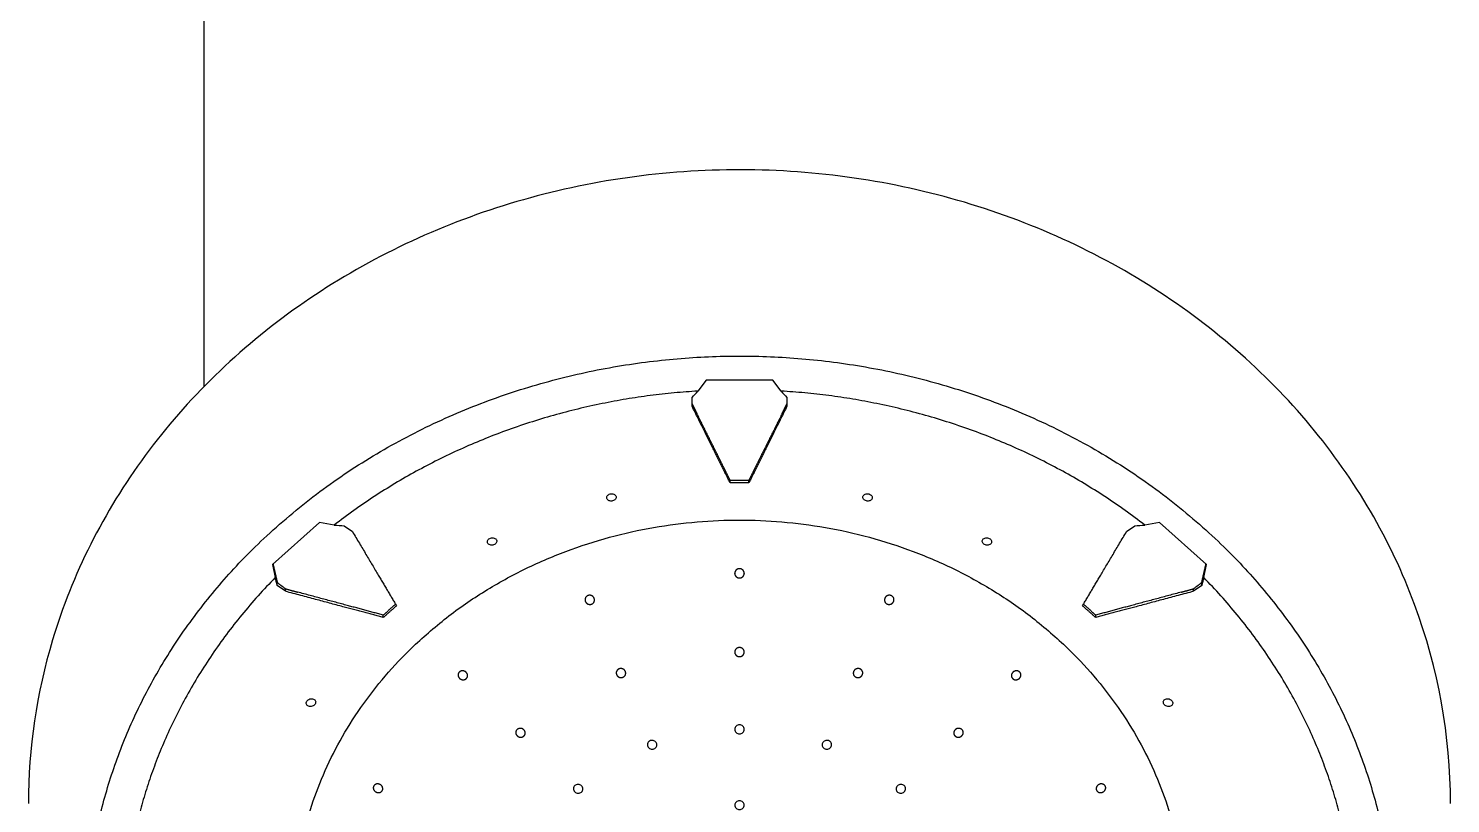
# Model space of a CAD drawing. Header units: millimetres. Extents: x 577 to 7172, y 252 to 2707.
# Drawn here: x 1041.9 to 1116.9, y 1401.3 to 1442.2 of the extents above; entities that cross this region are included whole.
import ezdxf

# ---------------------------------------------------------------- set-up
doc = ezdxf.new("R2010")
doc.units = ezdxf.units.MM
doc.header["$MEASUREMENT"] = 0
doc.layers.add('외형선(ISO)', color=7, linetype='Continuous', lineweight=30)

msp = doc.modelspace()

# ---------------------------------------------------------------- linework, layer by layer
at = {"layer": '외형선(ISO)'}
for p, q in [((1051.114, 1423.33), (1051.114, 1631.086)), ((1077.599, 1423.67), (1077.16, 1423.091)), ((1081.112, 1423.67), (1077.599, 1423.67)), ((1081.551, 1423.091), (1081.112, 1423.67)), ((1076.855, 1422.281), (1076.855, 1422.744)), ((1081.855, 1422.744), (1081.855, 1422.281)), ((1078.861, 1418.253), (1078.861, 1418.382)), ((1079.849, 1418.253), (1079.849, 1418.382)), ((1057.209, 1416.154), (1054.725, 1413.943)), ((1057.979, 1416.021), (1057.209, 1416.154)), ((1101.501, 1416.154), (1100.731, 1416.021)), ((1103.985, 1413.943), (1101.501, 1416.154)), ((1058.513, 1415.983), (1058.942, 1415.678)), ((1099.768, 1415.678), (1100.197, 1415.983)), ((1054.725, 1413.943), (1054.874, 1413.258)), ((1103.836, 1413.258), (1103.985, 1413.943)), ((1054.978, 1412.837), (1054.978, 1412.996)), ((1055.407, 1412.531), (1054.978, 1412.837)), ((1055.407, 1412.531), (1055.407, 1412.668)), ((1103.733, 1412.837), (1103.304, 1412.531)), ((1103.304, 1412.531), (1103.304, 1412.668)), ((1103.733, 1412.837), (1103.733, 1412.996)), ((1060.568, 1411.146), (1060.568, 1411.274)), ((1098.143, 1411.146), (1098.143, 1411.274))]:
    msp.add_line(p, q, dxfattribs=at)
for points, knots in [([(1116.855, 1401.336), (1116.855, 1404.896), (1116.212, 1408.455), (1113.704, 1415.215), (1111.839, 1418.414), (1107.074, 1424.132), (1104.172, 1426.649), (1097.626, 1430.746), (1093.981, 1432.323), (1086.315, 1434.376), (1082.296, 1434.851), (1074.293, 1434.649), (1070.309, 1433.972), (1062.782, 1431.534), (1059.24, 1429.773), (1052.957, 1425.346), (1050.217, 1422.681), (1045.821, 1416.717), (1044.163, 1413.421), (1042.285, 1407.161), (1041.855, 1404.249), (1041.855, 1401.336)], [0, 0, 0, 0, 0.318891, 0.318891, 0.638104, 0.638104, 0.957979, 0.957979, 1.278405, 1.278405, 1.599119, 1.599119, 1.919907, 1.919907, 2.240588, 2.240588, 2.560934, 2.560934, 2.880689, 2.880689, 3.141592, 3.141592, 3.141592, 3.141592]), ([(1072.353, 1417.496), (1072.357, 1417.522), (1072.368, 1417.546), (1072.399, 1417.589), (1072.421, 1417.61), (1072.474, 1417.643), (1072.505, 1417.656), (1072.567, 1417.67), (1072.601, 1417.673), (1072.668, 1417.669), (1072.7, 1417.661), (1072.754, 1417.638), (1072.78, 1417.621), (1072.821, 1417.582), (1072.835, 1417.558), (1072.85, 1417.513), (1072.853, 1417.488), (1072.849, 1417.463)], [-0.14356475, -0.14356475, -0.14356475, -0.14356475, -0.13401922, -0.13401922, -0.12446629, -0.12446629, -0.11491335, -0.11491335, -0.10536041, -0.10536041, -0.09580747, -0.09580747, -0.08604598, -0.08604598, -0.07628449, -0.07628449, -0.06677387, -0.06677387, -0.06677387, -0.06677387]), ([(1086.308, 1417.356), (1086.308, 1417.356), (1086.307, 1417.355), (1086.286, 1417.335), (1086.26, 1417.319), (1086.206, 1417.298), (1086.174, 1417.29), (1086.109, 1417.286), (1086.075, 1417.289), (1086.015, 1417.304), (1085.985, 1417.316), (1085.932, 1417.348), (1085.911, 1417.368), (1085.879, 1417.41), (1085.867, 1417.435), (1085.858, 1417.486), (1085.86, 1417.512), (1085.868, 1417.535), (1085.876, 1417.558), (1085.89, 1417.582), (1085.911, 1417.602), (1085.911, 1417.602), (1085.912, 1417.603)], [-0.06677387, -0.06677387, -0.06677387, -0.06677387, -0.06655234, -0.06655234, -0.05682019, -0.05682019, -0.04748122, -0.04748122, -0.03814224, -0.03814224, -0.02880327, -0.02880327, -0.0194643, -0.0194643, -0.00973215, -0.00973215, 0, 0, 0, 0.00976149, 0.00976149, 0.00997746, 0.00997746, 0.00997746, 0.00997746]), ([(1085.912, 1417.603), (1085.932, 1417.622), (1085.957, 1417.638), (1086.011, 1417.661), (1086.043, 1417.669), (1086.11, 1417.673), (1086.144, 1417.67), (1086.205, 1417.656), (1086.236, 1417.643), (1086.289, 1417.61), (1086.312, 1417.589), (1086.343, 1417.546), (1086.354, 1417.52), (1086.362, 1417.469), (1086.359, 1417.443), (1086.343, 1417.398), (1086.328, 1417.375), (1086.308, 1417.356)], [-0.14356475, -0.14356475, -0.14356475, -0.14356475, -0.13401922, -0.13401922, -0.12446629, -0.12446629, -0.11491335, -0.11491335, -0.10536041, -0.10536041, -0.09580747, -0.09580747, -0.08604598, -0.08604598, -0.07628449, -0.07628449, -0.06677387, -0.06677387, -0.06677387, -0.06677387]), ([(1072.849, 1417.463), (1072.848, 1417.462), (1072.848, 1417.461), (1072.844, 1417.435), (1072.832, 1417.41), (1072.8, 1417.368), (1072.778, 1417.348), (1072.726, 1417.316), (1072.695, 1417.304), (1072.635, 1417.289), (1072.602, 1417.286), (1072.537, 1417.29), (1072.505, 1417.298), (1072.451, 1417.319), (1072.424, 1417.335), (1072.383, 1417.374), (1072.368, 1417.397), (1072.36, 1417.42), (1072.351, 1417.443), (1072.348, 1417.469), (1072.353, 1417.495), (1072.353, 1417.496), (1072.353, 1417.496)], [-0.06677387, -0.06677387, -0.06677387, -0.06677387, -0.06655234, -0.06655234, -0.05682019, -0.05682019, -0.04748122, -0.04748122, -0.03814224, -0.03814224, -0.02880327, -0.02880327, -0.0194643, -0.0194643, -0.00973215, -0.00973215, 0, 0, 0, 0.00976149, 0.00976149, 0.00997746, 0.00997746, 0.00997746, 0.00997746]), ([(1066.059, 1415.118), (1066.054, 1415.143), (1066.057, 1415.17), (1066.073, 1415.218), (1066.087, 1415.243), (1066.128, 1415.287), (1066.154, 1415.306), (1066.209, 1415.335), (1066.241, 1415.346), (1066.308, 1415.356), (1066.342, 1415.356), (1066.403, 1415.347), (1066.434, 1415.337), (1066.487, 1415.308), (1066.509, 1415.289), (1066.539, 1415.249), (1066.55, 1415.225), (1066.554, 1415.2)], [-0.14356475, -0.14356475, -0.14356475, -0.14356475, -0.13401922, -0.13401922, -0.12446629, -0.12446629, -0.11491335, -0.11491335, -0.10536041, -0.10536041, -0.09580747, -0.09580747, -0.08604598, -0.08604598, -0.07628449, -0.07628449, -0.06677387, -0.06677387, -0.06677387, -0.06677387]), ([(1092.556, 1414.995), (1092.556, 1414.995), (1092.555, 1414.994), (1092.528, 1414.98), (1092.497, 1414.971), (1092.436, 1414.962), (1092.403, 1414.963), (1092.338, 1414.974), (1092.306, 1414.985), (1092.252, 1415.012), (1092.227, 1415.031), (1092.186, 1415.074), (1092.172, 1415.098), (1092.155, 1415.146), (1092.152, 1415.173), (1092.16, 1415.224), (1092.171, 1415.249), (1092.187, 1415.269), (1092.202, 1415.289), (1092.224, 1415.308), (1092.251, 1415.323), (1092.251, 1415.323), (1092.252, 1415.324)], [-0.06677387, -0.06677387, -0.06677387, -0.06677387, -0.06655234, -0.06655234, -0.05682019, -0.05682019, -0.04748122, -0.04748122, -0.03814224, -0.03814224, -0.02880327, -0.02880327, -0.0194643, -0.0194643, -0.00973215, -0.00973215, 0, 0, 0, 0.00976149, 0.00976149, 0.00997746, 0.00997746, 0.00997746, 0.00997746]), ([(1092.252, 1415.324), (1092.278, 1415.338), (1092.308, 1415.347), (1092.369, 1415.356), (1092.403, 1415.356), (1092.469, 1415.346), (1092.502, 1415.335), (1092.557, 1415.306), (1092.583, 1415.287), (1092.624, 1415.243), (1092.638, 1415.218), (1092.654, 1415.169), (1092.656, 1415.142), (1092.647, 1415.091), (1092.635, 1415.067), (1092.604, 1415.027), (1092.582, 1415.009), (1092.556, 1414.995)], [-0.14356475, -0.14356475, -0.14356475, -0.14356475, -0.13401922, -0.13401922, -0.12446629, -0.12446629, -0.11491335, -0.11491335, -0.10536041, -0.10536041, -0.09580747, -0.09580747, -0.08604598, -0.08604598, -0.07628449, -0.07628449, -0.06677387, -0.06677387, -0.06677387, -0.06677387]), ([(1066.554, 1415.2), (1066.554, 1415.2), (1066.554, 1415.199), (1066.559, 1415.173), (1066.556, 1415.146), (1066.539, 1415.098), (1066.524, 1415.074), (1066.484, 1415.031), (1066.458, 1415.012), (1066.404, 1414.985), (1066.373, 1414.974), (1066.308, 1414.963), (1066.274, 1414.962), (1066.214, 1414.971), (1066.183, 1414.98), (1066.129, 1415.008), (1066.107, 1415.027), (1066.091, 1415.047), (1066.075, 1415.067), (1066.063, 1415.091), (1066.059, 1415.117), (1066.059, 1415.118), (1066.059, 1415.118)], [-0.06677387, -0.06677387, -0.06677387, -0.06677387, -0.06655234, -0.06655234, -0.05682019, -0.05682019, -0.04748122, -0.04748122, -0.03814224, -0.03814224, -0.02880327, -0.02880327, -0.0194643, -0.0194643, -0.00973215, -0.00973215, 0, 0, 0, 0.00976149, 0.00976149, 0.00997746, 0.00997746, 0.00997746, 0.00997746]), ([(1056.556, 1406.511), (1056.536, 1406.53), (1056.521, 1406.553), (1056.504, 1406.601), (1056.502, 1406.629), (1056.51, 1406.685), (1056.521, 1406.713), (1056.553, 1406.763), (1056.576, 1406.787), (1056.629, 1406.826), (1056.66, 1406.841), (1056.721, 1406.861), (1056.756, 1406.867), (1056.822, 1406.867), (1056.854, 1406.86), (1056.907, 1406.84), (1056.932, 1406.825), (1056.952, 1406.806)], [-0.14356475, -0.14356475, -0.14356475, -0.14356475, -0.13401922, -0.13401922, -0.12446629, -0.12446629, -0.11491335, -0.11491335, -0.10536041, -0.10536041, -0.09580747, -0.09580747, -0.08604598, -0.08604598, -0.07628449, -0.07628449, -0.06677387, -0.06677387, -0.06677387, -0.06677387]), ([(1056.952, 1406.806), (1056.953, 1406.805), (1056.953, 1406.805), (1056.974, 1406.785), (1056.988, 1406.761), (1057.004, 1406.712), (1057.006, 1406.685), (1056.997, 1406.63), (1056.986, 1406.603), (1056.955, 1406.555), (1056.933, 1406.531), (1056.881, 1406.492), (1056.851, 1406.477), (1056.791, 1406.456), (1056.757, 1406.45), (1056.69, 1406.45), (1056.658, 1406.455), (1056.631, 1406.465), (1056.604, 1406.475), (1056.578, 1406.49), (1056.556, 1406.51), (1056.556, 1406.51), (1056.556, 1406.511)], [-0.06677387, -0.06677387, -0.06677387, -0.06677387, -0.06655234, -0.06655234, -0.05682019, -0.05682019, -0.04748122, -0.04748122, -0.03814224, -0.03814224, -0.02880327, -0.02880327, -0.0194643, -0.0194643, -0.00973215, -0.00973215, 0, 0, 0, 0.00976149, 0.00976149, 0.00997746, 0.00997746, 0.00997746, 0.00997746]), ([(1101.989, 1406.45), (1101.989, 1406.45), (1101.988, 1406.45), (1101.954, 1406.45), (1101.92, 1406.456), (1101.86, 1406.477), (1101.83, 1406.492), (1101.778, 1406.531), (1101.756, 1406.555), (1101.725, 1406.603), (1101.713, 1406.63), (1101.705, 1406.685), (1101.707, 1406.712), (1101.722, 1406.761), (1101.737, 1406.785), (1101.777, 1406.824), (1101.803, 1406.84), (1101.83, 1406.85), (1101.857, 1406.86), (1101.889, 1406.867), (1101.923, 1406.867), (1101.923, 1406.867), (1101.924, 1406.867)], [-0.06677387, -0.06677387, -0.06677387, -0.06677387, -0.06655234, -0.06655234, -0.05682019, -0.05682019, -0.04748122, -0.04748122, -0.03814224, -0.03814224, -0.02880327, -0.02880327, -0.0194643, -0.0194643, -0.00973215, -0.00973215, 0, 0, 0, 0.00976149, 0.00976149, 0.00997746, 0.00997746, 0.00997746, 0.00997746]), ([(1101.924, 1406.867), (1101.957, 1406.867), (1101.99, 1406.861), (1102.05, 1406.841), (1102.081, 1406.826), (1102.135, 1406.787), (1102.157, 1406.763), (1102.189, 1406.713), (1102.2, 1406.685), (1102.209, 1406.629), (1102.206, 1406.601), (1102.189, 1406.553), (1102.174, 1406.529), (1102.133, 1406.49), (1102.107, 1406.475), (1102.053, 1406.455), (1102.022, 1406.45), (1101.989, 1406.45)], [-0.14356475, -0.14356475, -0.14356475, -0.14356475, -0.13401922, -0.13401922, -0.12446629, -0.12446629, -0.11491335, -0.11491335, -0.10536041, -0.10536041, -0.09580747, -0.09580747, -0.08604598, -0.08604598, -0.07628449, -0.07628449, -0.06677387, -0.06677387, -0.06677387, -0.06677387]), ([(1079.105, 1405.251), (1079.105, 1405.281), (1079.112, 1405.312), (1079.137, 1405.37), (1079.156, 1405.397), (1079.201, 1405.438), (1079.229, 1405.456), (1079.29, 1405.48), (1079.324, 1405.486), (1079.387, 1405.486), (1079.42, 1405.48), (1079.482, 1405.456), (1079.51, 1405.438), (1079.554, 1405.397), (1079.573, 1405.37), (1079.599, 1405.312), (1079.605, 1405.281), (1079.605, 1405.251), (1079.605, 1405.222), (1079.599, 1405.191), (1079.573, 1405.133), (1079.554, 1405.106), (1079.51, 1405.065), (1079.482, 1405.047), (1079.42, 1405.023), (1079.387, 1405.017), (1079.324, 1405.017), (1079.29, 1405.023), (1079.229, 1405.047), (1079.201, 1405.065), (1079.156, 1405.106), (1079.137, 1405.133), (1079.112, 1405.191), (1079.105, 1405.222), (1079.105, 1405.251)], [0.0755525, 0.0755525, 0.0755525, 0.0755525, 0.0850263, 0.0850263, 0.0945001, 0.0945001, 0.1039145, 0.1039145, 0.1133288, 0.1133288, 0.1227432, 0.1227432, 0.1321576, 0.1321576, 0.1416314, 0.1416314, 0.1511052, 0.1511052, 0.1511052, 0.1605789, 0.1605789, 0.1700527, 0.1700527, 0.1794671, 0.1794671, 0.1888814, 0.1888814, 0.1982958, 0.1982958, 0.2077102, 0.2077102, 0.2171839, 0.2171839, 0.2266577, 0.2266577, 0.2266577, 0.2266577]), ([(1074.519, 1404.351), (1074.507, 1404.378), (1074.5, 1404.41), (1074.5, 1404.472), (1074.507, 1404.503), (1074.531, 1404.557), (1074.55, 1404.583), (1074.597, 1404.626), (1074.625, 1404.643), (1074.683, 1404.665), (1074.717, 1404.671), (1074.783, 1404.669), (1074.817, 1404.662), (1074.875, 1404.639), (1074.903, 1404.621), (1074.95, 1404.576), (1074.969, 1404.549), (1074.981, 1404.521), (1074.993, 1404.494), (1075, 1404.463), (1075, 1404.4), (1074.993, 1404.369), (1074.969, 1404.315), (1074.95, 1404.289), (1074.903, 1404.246), (1074.875, 1404.229), (1074.817, 1404.208), (1074.783, 1404.202), (1074.717, 1404.203), (1074.684, 1404.21), (1074.626, 1404.234), (1074.597, 1404.252), (1074.55, 1404.297), (1074.531, 1404.324), (1074.519, 1404.351)], [0.0755525, 0.0755525, 0.0755525, 0.0755525, 0.0850263, 0.0850263, 0.0945001, 0.0945001, 0.1039145, 0.1039145, 0.1133288, 0.1133288, 0.1227432, 0.1227432, 0.1321576, 0.1321576, 0.1416314, 0.1416314, 0.1511052, 0.1511052, 0.1511052, 0.1605789, 0.1605789, 0.1700527, 0.1700527, 0.1794671, 0.1794671, 0.1888814, 0.1888814, 0.1982958, 0.1982958, 0.2077102, 0.2077102, 0.2171839, 0.2171839, 0.2266577, 0.2266577, 0.2266577, 0.2266577]), ([(1083.73, 1404.521), (1083.742, 1404.549), (1083.76, 1404.576), (1083.807, 1404.621), (1083.836, 1404.639), (1083.894, 1404.662), (1083.927, 1404.669), (1083.994, 1404.671), (1084.027, 1404.665), (1084.085, 1404.643), (1084.114, 1404.626), (1084.161, 1404.583), (1084.179, 1404.557), (1084.203, 1404.503), (1084.211, 1404.472), (1084.211, 1404.41), (1084.204, 1404.378), (1084.192, 1404.351), (1084.18, 1404.324), (1084.161, 1404.297), (1084.114, 1404.252), (1084.085, 1404.234), (1084.027, 1404.21), (1083.994, 1404.203), (1083.927, 1404.202), (1083.894, 1404.208), (1083.836, 1404.229), (1083.807, 1404.246), (1083.76, 1404.289), (1083.742, 1404.315), (1083.718, 1404.369), (1083.711, 1404.4), (1083.711, 1404.463), (1083.718, 1404.494), (1083.73, 1404.521)], [0.0755525, 0.0755525, 0.0755525, 0.0755525, 0.0850263, 0.0850263, 0.0945001, 0.0945001, 0.1039145, 0.1039145, 0.1133289, 0.1133289, 0.1227432, 0.1227432, 0.1321576, 0.1321576, 0.1416314, 0.1416314, 0.1511052, 0.1511052, 0.1511052, 0.1605649, 0.1605649, 0.1700246, 0.1700246, 0.179453, 0.179453, 0.1888814, 0.1888814, 0.1982958, 0.1982958, 0.2077102, 0.2077102, 0.2171839, 0.2171839, 0.2266577, 0.2266577, 0.2266577, 0.2266577]), ([(1070.669, 1401.957), (1070.647, 1401.979), (1070.628, 1402.005), (1070.602, 1402.063), (1070.596, 1402.095), (1070.596, 1402.153), (1070.602, 1402.183), (1070.628, 1402.239), (1070.647, 1402.265), (1070.691, 1402.304), (1070.719, 1402.321), (1070.781, 1402.342), (1070.814, 1402.347), (1070.877, 1402.345), (1070.911, 1402.338), (1070.972, 1402.312), (1071.001, 1402.293), (1071.023, 1402.272), (1071.045, 1402.251), (1071.064, 1402.224), (1071.09, 1402.166), (1071.096, 1402.135), (1071.096, 1402.077), (1071.09, 1402.046), (1071.064, 1401.99), (1071.045, 1401.965), (1071.001, 1401.925), (1070.972, 1401.909), (1070.911, 1401.887), (1070.878, 1401.883), (1070.815, 1401.885), (1070.781, 1401.892), (1070.719, 1401.917), (1070.691, 1401.936), (1070.669, 1401.957)], [0.0755525, 0.0755525, 0.0755525, 0.0755525, 0.0850263, 0.0850263, 0.0945001, 0.0945001, 0.1039145, 0.1039145, 0.1133288, 0.1133288, 0.1227432, 0.1227432, 0.1321576, 0.1321576, 0.1416314, 0.1416314, 0.1511052, 0.1511052, 0.1511052, 0.1605789, 0.1605789, 0.1700527, 0.1700527, 0.1794671, 0.1794671, 0.1888814, 0.1888814, 0.1982958, 0.1982958, 0.2077102, 0.2077102, 0.2171839, 0.2171839, 0.2266577, 0.2266577, 0.2266577, 0.2266577]), ([(1087.688, 1402.272), (1087.71, 1402.293), (1087.738, 1402.312), (1087.8, 1402.338), (1087.833, 1402.345), (1087.896, 1402.347), (1087.93, 1402.342), (1087.991, 1402.321), (1088.019, 1402.304), (1088.064, 1402.265), (1088.083, 1402.239), (1088.108, 1402.183), (1088.115, 1402.153), (1088.115, 1402.095), (1088.108, 1402.063), (1088.083, 1402.005), (1088.064, 1401.979), (1088.041, 1401.957), (1088.019, 1401.936), (1087.991, 1401.917), (1087.929, 1401.892), (1087.896, 1401.885), (1087.833, 1401.883), (1087.8, 1401.887), (1087.738, 1401.909), (1087.71, 1401.925), (1087.666, 1401.965), (1087.646, 1401.99), (1087.621, 1402.046), (1087.615, 1402.077), (1087.615, 1402.135), (1087.621, 1402.166), (1087.646, 1402.224), (1087.666, 1402.251), (1087.688, 1402.272)], [0.0755525, 0.0755525, 0.0755525, 0.0755525, 0.0850263, 0.0850263, 0.0945001, 0.0945001, 0.1039145, 0.1039145, 0.1133288, 0.1133288, 0.1227432, 0.1227432, 0.1321576, 0.1321576, 0.1416314, 0.1416314, 0.1511052, 0.1511052, 0.1511052, 0.1605789, 0.1605789, 0.1700527, 0.1700527, 0.1794671, 0.1794671, 0.1888814, 0.1888814, 0.1982958, 0.1982958, 0.2077102, 0.2077102, 0.2171839, 0.2171839, 0.2266577, 0.2266577, 0.2266577, 0.2266577]), ([(1079.105, 1401.253), (1079.105, 1401.282), (1079.112, 1401.312), (1079.137, 1401.369), (1079.156, 1401.395), (1079.201, 1401.436), (1079.229, 1401.454), (1079.29, 1401.477), (1079.324, 1401.483), (1079.387, 1401.483), (1079.42, 1401.477), (1079.482, 1401.454), (1079.51, 1401.436), (1079.554, 1401.395), (1079.573, 1401.369), (1079.599, 1401.312), (1079.605, 1401.282), (1079.605, 1401.253), (1079.605, 1401.224), (1079.599, 1401.193), (1079.573, 1401.136), (1079.554, 1401.11), (1079.51, 1401.069), (1079.482, 1401.052), (1079.42, 1401.028), (1079.387, 1401.022), (1079.324, 1401.022), (1079.29, 1401.028), (1079.229, 1401.052), (1079.201, 1401.069), (1079.156, 1401.11), (1079.137, 1401.136), (1079.112, 1401.193), (1079.105, 1401.224), (1079.105, 1401.253)], [0.0754257, 0.0754257, 0.0754257, 0.0754257, 0.0848662, 0.0848662, 0.0943066, 0.0943066, 0.1037226, 0.1037226, 0.1131386, 0.1131386, 0.1225546, 0.1225546, 0.1319707, 0.1319707, 0.1414111, 0.1414111, 0.1508515, 0.1508515, 0.1508515, 0.1602919, 0.1602919, 0.1697324, 0.1697324, 0.1791484, 0.1791484, 0.1885644, 0.1885644, 0.1979804, 0.1979804, 0.2073964, 0.2073964, 0.2168368, 0.2168368, 0.2262773, 0.2262773, 0.2262773, 0.2262773])]:
    msp.add_open_spline(points, degree=3, knots=knots, dxfattribs=at)
for points, weights, knots in [([(1044.855, 1394.235), (1044.855, 1363.532), (1079.355, 1363.532), (1113.855, 1363.532), (1113.855, 1394.235), (1113.855, 1424.937), (1079.355, 1424.937), (1044.855, 1424.937), (1044.855, 1394.235)], [1, 0.707106781187, 1, 0.707106781187, 1, 0.707106781187, 1, 0.707106781187, 1], [0, 0, 0, 1.570796, 1.570796, 3.141593, 3.141593, 4.712389, 4.712389, 6.283185, 6.283185, 6.283185]), ([(1044.855, 1394.235), (1044.855, 1363.532), (1079.355, 1363.532), (1113.855, 1363.532), (1113.855, 1394.235), (1113.855, 1424.937), (1079.355, 1424.937), (1044.855, 1424.937), (1044.855, 1394.235)], [1, 0.707106781187, 1, 0.707106781187, 1, 0.707106781187, 1, 0.707106781187, 1], [0, 0, 0, 1.570796, 1.570796, 3.141593, 3.141593, 4.712389, 4.712389, 6.283185, 6.283185, 6.283185]), ([(1079.849, 1418.253), (1079.602, 1418.254), (1079.355, 1418.254), (1079.108, 1418.254), (1078.861, 1418.253)], [0.997831299246, 0.998911605134, 1, 0.998911605134, 0.997831299245], [4.70655188, 4.70655188, 4.70655188, 4.71238898, 4.71238898, 4.71822608, 4.71822608, 4.71822608]), ([(1102.855, 1395.375), (1102.855, 1416.288), (1079.355, 1416.288), (1055.855, 1416.288), (1055.855, 1395.375), (1055.855, 1374.462), (1079.355, 1374.462), (1102.855, 1374.462), (1102.855, 1395.375)], [1, 0.707106781187, 1, 0.707106781187, 1, 0.707106781187, 1, 0.707106781187, 1], [0, 0, 0, 1.570796, 1.570796, 3.141593, 3.141593, 4.712389, 4.712389, 6.283185, 6.283185, 6.283185]), ([(1079.605, 1413.478), (1079.605, 1413.721), (1079.355, 1413.721), (1079.105, 1413.721), (1079.105, 1413.478)], [0.999997972457, 0.707107794961, 1, 0.707107794971, 0.999997972438], [0.000005, 0.000005, 0.000005, 1.570796, 1.570796, 3.141587, 3.141587, 3.141587]), ([(1079.105, 1413.478), (1079.105, 1413.478), (1079.105, 1413.478), (1079.105, 1413.234), (1079.355, 1413.234), (1079.605, 1413.234), (1079.605, 1413.478), (1079.605, 1413.478), (1079.605, 1413.478)], [0.99999797513, 0.999998987562, 1, 0.707106781187, 1, 0.707106781187, 1, 0.999998987563, 0.999997975133], [3.141587, 3.141587, 3.141587, 3.141593, 3.141593, 4.712389, 4.712389, 6.283185, 6.283185, 6.283191, 6.283191, 6.283191]), ([(1071.69, 1412.165), (1071.65, 1412.26), (1071.554, 1412.301), (1071.322, 1412.4), (1071.228, 1412.179), (1071.189, 1412.088), (1071.228, 1411.995)], [0.853556827828, 0.852843903917, 1, 0.707106781187, 1, 0.854264607768, 0.853556844616], [0.781593, 0.781593, 0.781593, 1.570796, 1.570796, 3.141593, 3.141593, 3.923177, 3.923177, 3.923177]), ([(1087.483, 1411.995), (1087.522, 1412.088), (1087.483, 1412.179), (1087.388, 1412.4), (1087.157, 1412.301), (1087.06, 1412.26), (1087.021, 1412.165)], [0.853556844616, 0.85426460777, 1, 0.707106781187, 1, 0.852843903914, 0.853556827828], [5.501601, 5.501601, 5.501601, 6.283185, 6.283185, 7.853982, 7.853982, 8.643185, 8.643185, 8.643185]), ([(1071.228, 1411.995), (1071.268, 1411.9), (1071.364, 1411.859), (1071.596, 1411.76), (1071.69, 1411.981), (1071.729, 1412.072), (1071.69, 1412.165)], [0.853557684929, 0.85276036415, 1, 0.707106781187, 1, 0.854344688688, 0.853557666231], [3.922738, 3.922738, 3.922738, 4.712389, 4.712389, 6.283185, 6.283185, 7.06434, 7.06434, 7.06434]), ([(1087.021, 1412.165), (1086.981, 1412.072), (1087.02, 1411.981), (1087.115, 1411.76), (1087.346, 1411.859), (1087.443, 1411.9), (1087.483, 1411.995)], [0.853557666231, 0.854344688679, 1, 0.707106781187, 1, 0.852760364161, 0.853557684929], [2.360438, 2.360438, 2.360438, 3.141593, 3.141593, 4.712389, 4.712389, 5.50204, 5.50204, 5.50204]), ([(1079.605, 1409.326), (1079.605, 1409.565), (1079.355, 1409.565), (1079.105, 1409.565), (1079.105, 1409.326)], [0.999999006034, 0.70710727817, 1, 0.707107278157, 0.999999006061], [0.000003, 0.000003, 0.000003, 1.570796, 1.570796, 3.14159, 3.14159, 3.14159]), ([(1079.105, 1409.326), (1079.105, 1409.326), (1079.105, 1409.326), (1079.105, 1409.087), (1079.355, 1409.087), (1079.605, 1409.087), (1079.605, 1409.326), (1079.605, 1409.326), (1079.605, 1409.326)], [0.999999006478, 0.999999503238, 1, 0.707106781187, 1, 0.707106781187, 1, 0.999999503261, 0.999999006525], [3.14159, 3.14159, 3.14159, 3.141593, 3.141593, 4.712389, 4.712389, 6.283185, 6.283185, 6.283188, 6.283188, 6.283188]), ([(1064.942, 1408.257), (1064.909, 1408.29), (1064.867, 1408.31), (1064.639, 1408.421), (1064.537, 1408.21), (1064.466, 1408.065), (1064.588, 1407.942)], [0.892537841343, 0.92911224601, 1, 0.707106781187, 1, 0.7779963447, 0.892535974125], [4.332216, 4.332216, 4.332216, 4.712389, 4.712389, 6.283185, 6.283185, 7.473798, 7.473798, 7.473798]), ([(1064.588, 1407.942), (1064.621, 1407.909), (1064.663, 1407.889), (1064.891, 1407.778), (1064.993, 1407.989), (1065.063, 1408.134), (1064.942, 1408.257)], [0.892486466167, 0.929062442445, 1, 0.707106781187, 1, 0.778042531564, 0.89248832978], [1.190356, 1.190356, 1.190356, 1.570796, 1.570796, 3.141593, 3.141593, 4.331958, 4.331958, 4.331958]), ([(1073.335, 1408.305), (1073.287, 1408.418), (1073.163, 1408.449), (1072.92, 1408.511), (1072.861, 1408.281), (1072.842, 1408.207), (1072.874, 1408.135)], [0.858874053508, 0.825639361079, 1, 0.707106781187, 1, 0.881468273787, 0.858874378951], [0.635694, 0.635694, 0.635694, 1.570796, 1.570796, 3.141593, 3.141593, 3.777282, 3.777282, 3.777282]), ([(1072.874, 1408.135), (1072.922, 1408.021), (1073.046, 1407.99), (1073.289, 1407.928), (1073.348, 1408.158), (1073.367, 1408.233), (1073.335, 1408.305)], [0.858887308487, 0.825604612616, 1, 0.707106781187, 1, 0.881501315265, 0.858886982792], [3.777101, 3.777101, 3.777101, 4.712389, 4.712389, 6.283185, 6.283185, 6.918698, 6.918698, 6.918698]), ([(1085.375, 1408.305), (1085.344, 1408.233), (1085.363, 1408.158), (1085.421, 1407.928), (1085.664, 1407.99), (1085.788, 1408.021), (1085.837, 1408.135)], [0.858886982795, 0.881501315273, 1, 0.707106781187, 1, 0.825604612606, 0.858887308491], [2.50608, 2.50608, 2.50608, 3.141593, 3.141593, 4.712389, 4.712389, 5.647677, 5.647677, 5.647677]), ([(1085.837, 1408.135), (1085.868, 1408.207), (1085.849, 1408.281), (1085.791, 1408.511), (1085.548, 1408.449), (1085.424, 1408.418), (1085.375, 1408.305)], [0.858874378954, 0.881468273794, 1, 0.707106781187, 1, 0.825639361071, 0.858874053512], [5.647496, 5.647496, 5.647496, 6.283185, 6.283185, 7.853982, 7.853982, 8.789084, 8.789084, 8.789084]), ([(1093.769, 1408.257), (1093.647, 1408.134), (1093.718, 1407.989), (1093.82, 1407.778), (1094.048, 1407.889), (1094.09, 1407.909), (1094.123, 1407.942)], [0.892488329778, 0.778042531566, 1, 0.707106781187, 1, 0.929062442444, 0.892486466166], [1.951227, 1.951227, 1.951227, 3.141593, 3.141593, 4.712389, 4.712389, 5.09283, 5.09283, 5.09283]), ([(1094.123, 1407.942), (1094.244, 1408.065), (1094.174, 1408.21), (1094.072, 1408.421), (1093.844, 1408.31), (1093.802, 1408.29), (1093.769, 1408.257)], [0.892535974128, 0.777996344697, 1, 0.707106781187, 1, 0.929112246016, 0.89253784135], [5.092572, 5.092572, 5.092572, 6.283185, 6.283185, 7.853982, 7.853982, 8.234155, 8.234155, 8.234155]), ([(1067.982, 1405.226), (1067.939, 1405.268), (1067.881, 1405.288), (1067.643, 1405.371), (1067.567, 1405.151), (1067.521, 1405.017), (1067.629, 1404.911)], [0.874228538967, 0.908578888122, 1, 0.707106781187, 1, 0.798528762004, 0.874227885985], [1.080502, 1.080502, 1.080502, 1.570796, 1.570796, 3.141593, 3.141593, 4.22209, 4.22209, 4.22209]), ([(1067.629, 1404.911), (1067.672, 1404.869), (1067.729, 1404.849), (1067.968, 1404.767), (1068.044, 1404.986), (1068.09, 1405.12), (1067.982, 1405.226)], [0.874206549571, 0.908549618698, 1, 0.707106781187, 1, 0.798556293962, 0.874207201905], [4.221937, 4.221937, 4.221937, 4.712389, 4.712389, 6.283185, 6.283185, 7.363535, 7.363535, 7.363535]), ([(1090.728, 1405.226), (1090.621, 1405.12), (1090.667, 1404.986), (1090.743, 1404.767), (1090.981, 1404.849), (1091.039, 1404.869), (1091.082, 1404.911)], [0.874207201906, 0.79855629396, 1, 0.707106781187, 1, 0.908549618699, 0.874206549572], [2.061243, 2.061243, 2.061243, 3.141593, 3.141593, 4.712389, 4.712389, 5.20284, 5.20284, 5.20284]), ([(1091.082, 1404.911), (1091.19, 1405.017), (1091.143, 1405.151), (1091.067, 1405.371), (1090.829, 1405.288), (1090.771, 1405.268), (1090.728, 1405.226)], [0.874227885985, 0.798528762004, 1, 0.707106781187, 1, 0.908578888123, 0.874228538968], [5.202688, 5.202688, 5.202688, 6.283185, 6.283185, 7.853982, 7.853982, 8.344276, 8.344276, 8.344276]), ([(1060.388, 1402.348), (1060.385, 1402.349), (1060.383, 1402.35), (1060.151, 1402.452), (1060.059, 1402.245), (1059.97, 1402.041), (1060.196, 1401.937)], [0.992420961408, 0.99616013974, 1, 0.707106781187, 1, 0.710948653472, 0.992417042896], [1.550203, 1.550203, 1.550203, 1.570796, 1.570796, 3.141593, 3.141593, 4.691785, 4.691785, 4.691785]), ([(1060.196, 1401.937), (1060.198, 1401.936), (1060.201, 1401.935), (1060.433, 1401.832), (1060.525, 1402.04), (1060.614, 1402.243), (1060.388, 1402.348)], [0.992360590126, 0.996129137945, 1, 0.707106781187, 1, 0.710975633832, 0.992364502748], [4.691629, 4.691629, 4.691629, 4.712389, 4.712389, 6.283185, 6.283185, 7.833233, 7.833233, 7.833233]), ([(1098.323, 1402.348), (1098.096, 1402.243), (1098.186, 1402.04), (1098.277, 1401.832), (1098.51, 1401.935), (1098.512, 1401.936), (1098.514, 1401.937)], [0.99236450275, 0.710975633831, 1, 0.707106781187, 1, 0.996129137945, 0.992360590127], [1.591545, 1.591545, 1.591545, 3.141593, 3.141593, 4.712389, 4.712389, 4.733149, 4.733149, 4.733149]), ([(1098.514, 1401.937), (1098.741, 1402.041), (1098.651, 1402.245), (1098.56, 1402.452), (1098.327, 1402.35), (1098.325, 1402.349), (1098.323, 1402.348)], [0.992417042895, 0.710948653472, 1, 0.707106781187, 1, 0.99616013974, 0.992420961406], [4.732993, 4.732993, 4.732993, 6.283185, 6.283185, 7.853982, 7.853982, 7.874575, 7.874575, 7.874575])]:
    msp.add_rational_spline(points, weights, degree=2, knots=knots, dxfattribs=at)
for points, weights in [([(1077.16, 1423.091), (1066.231, 1422.433), (1057.979, 1416.021)], [0.973675183351, 0.864381686779, 0.854529499887]), ([(1100.731, 1416.021), (1092.48, 1422.433), (1081.551, 1423.091)], [0.854529499887, 0.86438168678, 0.973675183352]), ([(1076.855, 1422.418), (1076.981, 1422.157), (1077.105, 1421.909)], [0.857138371505, 0.855719557618, 0.854862262159]), ([(1078.861, 1418.253), (1077.952, 1420.082), (1076.855, 1422.281)], [4.04146698475, 3.77959938326, 3.50050821324]), ([(1081.855, 1422.281), (1080.758, 1420.082), (1079.849, 1418.253)], [3.50050821323, 3.77959938325, 4.04146698473]), ([(1081.606, 1421.909), (1081.73, 1422.157), (1081.855, 1422.418)], [0.854862257519, 0.855719571631, 0.857138430599]), ([(1078.861, 1418.382), (1078.056, 1420.002), (1077.105, 1421.909)], [1.09138730267, 1.08865780424, 1.07768749649]), ([(1081.606, 1421.909), (1080.655, 1420.002), (1079.849, 1418.382)], [1.07768753412, 1.08865778608, 1.09138727221]), ([(1079.355, 1418.382), (1079.108, 1418.382), (1078.861, 1418.382)], [0.999999888981, 0.998911605426, 0.9978314092]), ([(1079.849, 1418.382), (1079.602, 1418.382), (1079.355, 1418.382)], [0.997831409071, 0.998911605426, 0.999999889112]), ([(1058.942, 1415.678), (1060.213, 1413.543), (1061.266, 1411.768)], [3.50050821323, 3.77959938325, 4.04146698473]), ([(1097.444, 1411.768), (1098.497, 1413.543), (1099.768, 1415.678)], [4.04146698475, 3.77959938326, 3.50050821324]), ([(1054.754, 1413.968), (1054.865, 1413.477), (1054.978, 1412.996)], [0.892783257456, 0.88788201649, 0.883593119254]), ([(1103.733, 1412.996), (1103.845, 1413.477), (1103.957, 1413.968)], [0.883578317873, 0.887864956713, 0.892763596122]), ([(1054.874, 1413.258), (1047.67, 1405.915), (1046.93, 1396.189)], [0.854529499887, 0.86438168678, 0.973675183352]), ([(1111.781, 1396.189), (1111.041, 1405.915), (1103.836, 1413.258)], [0.973675183351, 0.864381686779, 0.854529499887]), ([(1054.978, 1412.996), (1055.193, 1412.828), (1055.407, 1412.668)], [0.86909327305, 0.866329141234, 0.864056674958]), ([(1055.407, 1412.668), (1055.73, 1412.573), (1056.048, 1412.488)], [0.883270590911, 0.879073892987, 0.875469857672]), ([(1060.568, 1411.146), (1058.229, 1411.777), (1055.407, 1412.531)], [4.04146698475, 3.77959938326, 3.50050821324]), ([(1060.568, 1411.274), (1058.495, 1411.833), (1056.048, 1412.488)], [1.08559797495, 1.08205465426, 1.07033165335]), ([(1103.304, 1412.531), (1100.482, 1411.777), (1098.143, 1411.146)], [3.50050821323, 3.77959938325, 4.04146698473]), ([(1102.662, 1412.488), (1100.215, 1411.833), (1098.143, 1411.274)], [1.07033170629, 1.08205472155, 1.08559805633]), ([(1102.662, 1412.488), (1102.981, 1412.573), (1103.304, 1412.668)], [0.875469844683, 0.879073881026, 0.883270580667]), ([(1103.304, 1412.668), (1103.517, 1412.828), (1103.733, 1412.996)], [0.864056678761, 0.866329145291, 0.869093277294]), ([(1061.217, 1411.851), (1060.892, 1411.564), (1060.568, 1411.274)], [0.894887054691, 0.895850286861, 0.896835966018]), ([(1061.266, 1411.768), (1060.917, 1411.458), (1060.568, 1411.146)], [0.894739532578, 0.89577473942, 0.896835966014]), ([(1098.143, 1411.146), (1097.794, 1411.458), (1097.444, 1411.768)], [0.896835966015, 0.895774739421, 0.89473953258]), ([(1098.143, 1411.274), (1097.818, 1411.564), (1097.494, 1411.851)], [0.896835966011, 0.895850286854, 0.894887054684])]:
    msp.add_rational_spline(points, weights, degree=2, dxfattribs=at)
for points in [[(1076.855, 1422.744), (1076.957, 1422.86), (1077.058, 1422.976), (1077.16, 1423.091)], [(1081.551, 1423.091), (1081.652, 1422.976), (1081.754, 1422.86), (1081.855, 1422.744)], [(1057.979, 1416.021), (1058.157, 1416.008), (1058.335, 1415.996), (1058.513, 1415.983)], [(1100.197, 1415.983), (1100.375, 1415.996), (1100.553, 1416.008), (1100.731, 1416.021)], [(1054.978, 1412.837), (1054.943, 1412.977), (1054.909, 1413.118), (1054.874, 1413.258)], [(1103.836, 1413.258), (1103.802, 1413.118), (1103.767, 1412.977), (1103.733, 1412.837)]]:
    msp.add_open_spline(points, degree=3, dxfattribs=at)

doc.saveas('drawing.dxf')
